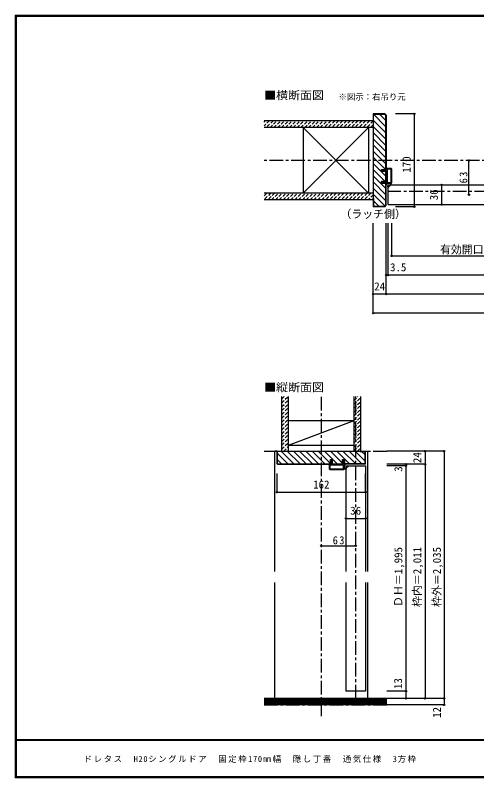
# Model space of a CAD drawing. Units: millimetres at full size, sheet at 1:5. Extents: x -973 to 977, y -718 to 696.
# Drawn here: x -973 to -127, y -701 to 696 of the extents above; entities that cross this region are included whole.
import ezdxf
from ezdxf.enums import TextEntityAlignment as Align

# ---------------------------------------------------------------- set-up
doc = ezdxf.new("R2010")
doc.units = ezdxf.units.MM
doc.header["$LTSCALE"] = 5
doc.header["$PDMODE"] = 32
doc.header["$PDSIZE"] = 2.5
doc.linetypes.add('CHAIN1', pattern=[8, 5, -1, 1, -1])
doc.linetypes.add('DASHED1', pattern=[1.8, 1.2, -0.6])
for name, color, linetype in [('0-0_補助線', 7, 'Continuous'), ('0-1_通り芯', 4, 'CHAIN1'), ('0-3_仕上げ', 2, 'Continuous'), ('0-4_枠', 3, 'Continuous'), ('0-6_扉', 6, 'Continuous'), ('0-A_文字', 3, 'Continuous'), ('0-B_寸法', 7, 'Continuous'), ('0-C_ハッチ', 4, 'DASHED1'), ('F-1_枠', 6, 'Continuous'), ('F-A_文字', 7, 'Continuous')]:
    doc.layers.add(name, color=color, linetype=linetype)
doc.styles.add('ＭＳ ゴシック', font='')
doc.styles.get('ＭＳ ゴシック').set_extended_font_data('MS Gothic')

# ---------------------------------------------------------------- blocks, each defined once
blk = doc.blocks.new('2')
at = {"layer": '0-0_補助線'}
for p, q in [((-9.846, -9.622), (-9.846, 15.078)), ((-8.846, 16.078), (0.354, 16.078)), ((-8.846, 15.878), (0.637, 15.878)), ((-8.446, 14.378), (-8.446, -8.922)), ((-8.146, 14.678), (-1.546, 14.678)), ((-1.246, 14.378), (-1.246, -8.922)), ((0.154, 11.653), (2.154, 11.653)), ((0.154, 11.653), (0.154, -8.497)), ((2.154, 10.953), (2.154, 11.653)), ((3.154, 11.653), (2.512, 10.83)), ((3.154, 11.653), (6.154, 11.653)), ((4.154, 13.753), (4.154, 13.053)), ((5.154, 13.053), (4.512, 13.876)), ((7.154, 13.053), (5.154, 13.053)), ((6.154, 10.953), (6.154, 11.653)), ((7.558, 12.258), (6.516, 10.835)), ((-1.48, -10.622), (-8.846, -10.622)), ((-1.546, -9.222), (-8.146, -9.222)), ((-1.189, -10.85), (-0.732, -12.694)), ((0.354, -12.922), (-0.441, -12.922)), ((0.154, -8.497), (2.154, -8.497)), ((4.154, -9.897), (0.154, -9.897)), ((0.154, -9.897), (0.154, -10.622)), ((0.154, -10.622), (0.645, -12.548)), ((2.154, -7.797), (2.154, -8.497)), ((3.154, -8.497), (2.512, -7.674)), ((3.154, -8.497), (6.154, -8.497)), ((4.154, -10.597), (4.154, -9.897)), ((5.154, -9.897), (4.512, -10.72)), ((7.154, -9.897), (5.154, -9.897)), ((6.154, -7.797), (6.154, -8.497)), ((7.558, -9.101), (6.516, -7.679))]:
    blk.add_line(p, q, dxfattribs=at)
for points in [[(-9.646, 15.078), (-9.646, -9.622), (-9.846, -9.622)], [(4.154, 13.053), (0.154, 13.053), (0.649, 15.723)]]:
    blk.add_lwpolyline(points, dxfattribs=at)
for centre, radius, start, end in [((-8.846, 15.078), 1, 90, 180), ((-8.846, 15.078), 0.8, 90, 180), ((-8.146, 14.378), 0.3, 90, 180), ((-1.546, 14.378), 0.3, 0, 90), ((0.354, 15.778), 0.3, 349.49875, 90), ((2.354, 10.953), 0.2, 180, 322.03043), ((4.354, 13.753), 0.2, 37.96957, 180), ((6.354, 10.953), 0.2, 180, 323.78053), ((7.154, 12.553), 0.5, 323.78053, 90), ((-8.846, -9.622), 1, 180, 270), ((-2.846, -10.72), 6, 179.06153, 259.29815), ((-8.146, -8.922), 0.3, 180, 270), ((-2.846, -10.72), 5.3, 178.93757, 259.29815), ((-1.546, -8.922), 0.3, 270, 0), ((-1.48, -10.922), 0.3, 13.9282, 90), ((-0.441, -12.622), 0.3, 193.9282, 270), ((0.354, -12.622), 0.3, 270, 14.29438), ((2.354, -7.797), 0.2, 37.96957, 180), ((4.354, -10.597), 0.2, 180, 322.03043), ((6.354, -7.797), 0.2, 36.21947, 180), ((7.154, -9.397), 0.5, 270, 36.21947), ((-3.896, -16.272), 0.35, 259.29815, 79.29815)]:
    blk.add_arc(centre, radius, start, end, dxfattribs=at)
blk.add_point((-3.896, -16.622), dxfattribs=at)

msp = doc.modelspace()

# ---------------------------------------------------------------- linework, layer by layer
at = {"layer": '0-1_通り芯'}
for p, q in [((517.653, 430), (-517.347, 430)), ((293.653, 373), (-293.347, 373)), ((-412.347, -588.252), (-412.347, -2.5)), ((-349.347, -555.5), (-349.347, -2.5)), ((-517.347, -102.5), (-292.347, -102.5)), ((-517.347, -567.5), (-292.347, -567.5))]:
    msp.add_line(p, q, dxfattribs=at)
at = {"layer": '0-3_仕上げ'}
for p, q in [((-317.347, 502.5), (-517.347, 502.5)), ((-317.347, 490), (-517.347, 490)), ((-317.347, 370), (-517.347, 370)), ((-317.347, 357.5), (-517.347, 357.5)), ((-484.847, -102.5), (-484.847, -2.5)), ((-472.347, -102.5), (-472.347, -2.5)), ((-352.347, -102.5), (-352.347, -2.5)), ((-339.847, -102.5), (-339.847, -2.5)), ((-292.347, -555.5), (-517.347, -555.5)), ((-292.347, -567.5), (-517.347, -567.5))]:
    msp.add_line(p, q, dxfattribs=at)
at = {"layer": '0-3_仕上げ', "color": 3}
for p, q in [((-445.847, 490), (-445.847, 370)), ((-325.847, 490), (-325.847, 370)), ((-472.347, -46.5), (-352.347, -46.5)), ((-472.347, -91.5), (-352.347, -91.5))]:
    msp.add_line(p, q, dxfattribs=at)
at = {"layer": '0-3_仕上げ', "color": 7}
for p, q in [((-325.847, 370), (-445.847, 490)), ((-445.847, 370), (-325.847, 490)), ((-472.347, -91.5), (-352.347, -46.5)), ((-292.347, -557), (-517.347, -557)), ((-292.347, -558.5), (-517.347, -558.5)), ((-292.347, -560), (-517.347, -560)), ((-292.347, -561.5), (-517.347, -561.5)), ((-292.347, -563), (-517.347, -563)), ((-292.347, -564.5), (-517.347, -564.5)), ((-292.347, -566), (-517.347, -566))]:
    msp.add_line(p, q, dxfattribs=at)
at = {"layer": '0-4_枠'}
for p, q in [((-317.347, 515), (-317.347, 345)), ((-296.175, 515), (-317.347, 515)), ((-296.383, 514.5), (-293.847, 511.964)), ((-296.175, 515), (-293.347, 512.172)), ((-293.847, 413.5), (-293.847, 511.964)), ((-293.347, 512.172), (-293.347, 413.5)), ((-316.847, 500), (-317.347, 500)), ((-293.347, 409.8), (-301.847, 409.8)), ((-293.847, 391.2), (-293.847, 409.8)), ((-293.347, 391.2), (-293.347, 409.8)), ((-301.847, 387.5), (-301.847, 391.2)), ((-293.347, 391.2), (-301.847, 391.2)), ((-293.347, 387.5), (-301.847, 387.5)), ((-293.847, 348.036), (-293.847, 387.5)), ((-293.347, 347.828), (-293.347, 387.5)), ((-316.847, 360), (-317.347, 360)), ((-316.847, 360), (-316.847, 345.5)), ((-296.175, 345), (-317.347, 345)), ((-296.382, 345.5), (-316.847, 345.5)), ((-296.382, 345.5), (-293.847, 348.036)), ((-296.175, 345), (-293.347, 347.828)), ((-493.347, -102.5), (-331.347, -102.5)), ((-492.847, -125.586), (-492.847, -103)), ((-483.347, -103), (-492.847, -103)), ((-483.347, -102.5), (-483.347, -103)), ((-341.347, -103), (-341.347, -102.5)), ((-341.347, -103), (-331.847, -103)), ((-331.847, -125.586), (-331.847, -103)), ((-492.433, -126), (-492.847, -125.586)), ((-395.847, -118), (-392.147, -118)), ((-395.847, -126.5), (-395.847, -118)), ((-392.147, -126.5), (-392.147, -118)), ((-373.547, -126.5), (-373.547, -118)), ((-332.261, -126), (-331.847, -125.586)), ((-492.64, -126.5), (-395.847, -126.5)), ((-492.433, -126), (-395.847, -126)), ((-392.147, -126), (-373.547, -126)), ((-392.147, -126.5), (-373.547, -126.5)), ((-332.261, -126), (-369.847, -126)), ((-332.054, -126.5), (-369.847, -126.5))]:
    msp.add_line(p, q, dxfattribs=at)
at = {"layer": '0-4_枠', "color": 4}
for p, q in [((-493.347, -102.5), (-497.347, -102.5)), ((-497.347, -323.25), (-497.347, -102.5)), ((-331.347, -102.5), (-327.347, -102.5)), ((-327.347, -323.25), (-327.347, -102.5)), ((-497.347, -555.5), (-497.347, -343.25)), ((-327.347, -555.5), (-327.347, -343.25))]:
    msp.add_line(p, q, dxfattribs=at)
at = {"layer": '0-4_枠'}
for points in [[(-316.847, 500), (-316.847, 514.5), (-296.383, 514.5)], [(-301.847, 409.8), (-301.847, 413.5), (-293.347, 413.5)], [(-492.64, -126.5), (-493.347, -125.793), (-493.347, -102.5)], [(-332.054, -126.5), (-331.347, -125.793), (-331.347, -102.5)], [(-373.547, -118), (-369.847, -118), (-369.847, -126.5)]]:
    msp.add_lwpolyline(points, dxfattribs=at)
at = {"layer": '0-6_扉'}
for p, q in [((-289.847, 349), (-289.847, 385)), ((-289.847, 385), (-8.347, 385)), ((-289.847, 349), (-8.347, 349)), ((-367.347, -129.5), (-331.347, -129.5)), ((-367.347, -129.5), (-367.347, -323.25)), ((-331.347, -129.5), (-331.347, -323.25)), ((-367.347, -343.25), (-367.347, -542.5)), ((-331.347, -343.25), (-331.347, -542.5)), ((-331.347, -542.5), (-367.347, -542.5))]:
    msp.add_line(p, q, dxfattribs=at)
at = {"layer": '0-B_寸法', "color": 4}
for p, q in [((-241.925, 515), (-276.447, 515)), ((-241.925, 515), (-241.925, 345)), ((-141.925, 367), (-141.925, 430)), ((-191.925, 385), (-191.925, 349)), ((-241.925, 345), (-276.447, 345)), ((-317.347, 150), (-317.347, 315)), ((-293.347, 185), (-293.347, 315)), ((-289.847, 220), (-289.847, 315)), ((-283.347, 255), (-283.347, 315)), ((-283.347, 255), (256.553, 255)), ((293.653, 220), (-293.347, 220)), ((317.653, 185), (-317.347, 185)), ((317.653, 150), (-317.347, 150)), ((-187.49, -102.5), (-292.347, -102.5)), ((-222.347, -102.5), (-222.347, -555.5)), ((-187.49, -102.5), (-187.49, -567.5)), ((-222.347, -126.5), (-292.347, -126.5)), ((-257.347, -129.5), (-292.347, -129.5)), ((-257.347, -126.5), (-257.347, -555.5)), ((-493.347, -177.922), (-493.347, -143.4)), ((-331.347, -177.922), (-331.347, -143.4)), ((-493.347, -177.922), (-331.347, -177.922)), ((-367.347, -225.882), (-331.347, -225.882)), ((-412.347, -275.882), (-349.347, -275.882)), ((-257.347, -542.5), (-292.347, -542.5)), ((-187.49, -555.5), (-292.347, -555.5)), ((-187.49, -567.5), (-292.347, -567.5))]:
    msp.add_line(p, q, dxfattribs=at)
at = {"layer": '0-B_寸法', "color": 3}
for p, q in [((-395.847, -118), (-392.147, -118)), ((-395.847, -126.5), (-395.847, -118)), ((-392.147, -126.5), (-392.147, -118)), ((-373.547, -126.5), (-373.547, -118)), ((-392.147, -126), (-373.547, -126)), ((-392.147, -126.5), (-373.547, -126.5))]:
    msp.add_line(p, q, dxfattribs=at)
msp.add_lwpolyline([(-373.547, -118), (-369.847, -118), (-369.847, -126.5)], dxfattribs=at)
at = {"layer": '0-B_寸法'}
for p in [(-241.925, 515), (-141.925, 430), (-191.925, 385), (-141.925, 367), (-191.925, 349), (-241.925, 345), (-283.347, 255), (-293.347, 220), (-289.847, 220), (-317.347, 185), (-293.347, 185), (-317.347, 150), (-222.347, -102.5), (-187.49, -102.5), (-257.347, -126.5), (-222.347, -126.5), (-257.347, -129.5), (-493.347, -177.922), (-331.347, -177.922), (-367.347, -225.882), (-331.347, -225.882), (-412.347, -275.882), (-349.347, -275.882), (-257.347, -542.5), (-257.347, -555.5), (-222.347, -555.5), (-187.49, -555.5), (-187.49, -567.5)]:
    msp.add_point(p, dxfattribs=at)
at = {"layer": '0-C_ハッチ', "linetype": 'Continuous'}
for p, q in [((-317.347, 514.98), (-293.847, 491.48)), ((-316.847, 503.167), (-293.847, 480.166)), ((-305.553, 514.5), (-293.847, 502.794)), ((-317.347, 492.353), (-293.847, 468.853)), ((-317.347, 481.039), (-293.847, 457.539)), ((-317.347, 469.725), (-293.847, 446.225)), ((-317.347, 458.412), (-293.847, 434.912)), ((-317.347, 447.098), (-293.847, 423.598)), ((-317.347, 435.784), (-297.363, 415.8)), ((-317.347, 424.47), (-293.847, 400.97)), ((-297.363, 415.8), (-295.063, 413.5)), ((-317.347, 401.843), (-293.847, 378.343)), ((-317.347, 390.529), (-293.847, 367.029)), ((-317.347, 379.216), (-293.847, 355.716)), ((-317.347, 367.902), (-295.664, 346.219)), ((-316.847, 356.088), (-306.259, 345.5)), ((-492.847, -106.98), (-473.827, -126)), ((-485.514, -103), (-462.513, -126)), ((-474.7, -102.5), (-451.2, -126)), ((-463.386, -102.5), (-439.886, -126)), ((-452.073, -102.5), (-428.572, -126)), ((-440.759, -102.5), (-417.259, -126)), ((-429.445, -102.5), (-405.945, -126)), ((-418.131, -102.5), (-398.147, -122.484)), ((-406.818, -102.5), (-383.317, -126)), ((-384.19, -102.5), (-360.69, -126)), ((-372.876, -102.5), (-349.376, -126)), ((-361.563, -102.5), (-338.063, -126)), ((-350.249, -102.5), (-331.847, -120.902)), ((-338.435, -103), (-331.847, -109.588)), ((-492.847, -118.294), (-485.141, -126)), ((-398.147, -122.484), (-395.847, -124.784))]:
    msp.add_line(p, q, dxfattribs=at)
at = {"layer": '0-C_ハッチ'}
for p, q in [((-517.347, 500.168), (-515.015, 502.5)), ((-507.944, 502.5), (-517.347, 493.097)), ((-500.873, 502.5), (-513.373, 490)), ((-506.302, 490), (-493.802, 502.5)), ((-499.231, 490), (-486.731, 502.5)), ((-492.16, 490), (-479.66, 502.5)), ((-485.089, 490), (-472.589, 502.5)), ((-478.018, 490), (-465.518, 502.5)), ((-470.947, 490), (-458.447, 502.5)), ((-463.876, 490), (-451.376, 502.5)), ((-456.805, 490), (-444.305, 502.5)), ((-449.734, 490), (-437.234, 502.5)), ((-442.662, 490), (-430.162, 502.5)), ((-435.591, 490), (-423.091, 502.5)), ((-428.52, 490), (-416.02, 502.5)), ((-421.449, 490), (-408.949, 502.5)), ((-414.378, 490), (-401.878, 502.5)), ((-394.807, 502.5), (-407.307, 490)), ((-387.736, 502.5), (-400.236, 490)), ((-380.665, 502.5), (-393.165, 490)), ((-373.594, 502.5), (-386.094, 490)), ((-366.523, 502.5), (-379.023, 490)), ((-359.452, 502.5), (-371.952, 490)), ((-352.381, 502.5), (-364.881, 490)), ((-345.31, 502.5), (-357.81, 490)), ((-338.239, 502.5), (-350.739, 490)), ((-331.168, 502.5), (-343.668, 490)), ((-324.096, 502.5), (-336.596, 490)), ((-317.347, 502.178), (-329.525, 490)), ((-317.347, 495.107), (-322.454, 490)), ((-517.347, 364.96), (-512.307, 370)), ((-505.236, 370), (-517.347, 357.889)), ((-498.165, 370), (-510.665, 357.5)), ((-503.594, 357.5), (-491.094, 370)), ((-496.523, 357.5), (-484.023, 370)), ((-489.452, 357.5), (-476.952, 370)), ((-482.381, 357.5), (-469.881, 370)), ((-475.31, 357.5), (-462.81, 370)), ((-468.239, 357.5), (-455.739, 370)), ((-461.168, 357.5), (-448.668, 370)), ((-454.096, 357.5), (-441.596, 370)), ((-447.025, 357.5), (-434.525, 370)), ((-439.954, 357.5), (-427.454, 370)), ((-432.883, 357.5), (-420.383, 370)), ((-425.812, 357.5), (-413.312, 370)), ((-418.741, 357.5), (-406.241, 370)), ((-411.67, 357.5), (-399.17, 370)), ((-392.099, 370), (-404.599, 357.5)), ((-385.028, 370), (-397.528, 357.5)), ((-377.957, 370), (-390.457, 357.5)), ((-370.886, 370), (-383.386, 357.5)), ((-363.815, 370), (-376.315, 357.5)), ((-356.744, 370), (-369.244, 357.5)), ((-349.673, 370), (-362.173, 357.5)), ((-342.601, 370), (-355.101, 357.5)), ((-335.53, 370), (-348.03, 357.5)), ((-328.459, 370), (-340.959, 357.5)), ((-321.388, 370), (-333.888, 357.5)), ((-317.347, 366.97), (-326.817, 357.5)), ((-317.347, 359.899), (-319.746, 357.5)), ((-484.847, -14.04), (-473.307, -2.5)), ((-484.847, -6.969), (-480.378, -2.5)), ((-484.847, -21.111), (-472.347, -8.611)), ((-352.347, -9.677), (-345.17, -2.5)), ((-352.347, -2.606), (-352.241, -2.5)), ((-352.347, -16.748), (-339.847, -4.248)), ((-352.347, -23.819), (-339.847, -11.319)), ((-484.847, -28.182), (-472.347, -15.682)), ((-484.847, -35.253), (-472.347, -22.753)), ((-352.347, -30.89), (-339.847, -18.39)), ((-352.347, -37.961), (-339.847, -25.461)), ((-484.847, -42.324), (-472.347, -29.824)), ((-484.847, -49.395), (-472.347, -36.895)), ((-352.347, -45.032), (-339.847, -32.532)), ((-352.347, -52.103), (-339.847, -39.603)), ((-484.847, -56.466), (-472.347, -43.966)), ((-484.847, -63.537), (-472.347, -51.037)), ((-352.347, -59.174), (-339.847, -46.674)), ((-352.347, -66.246), (-339.847, -53.746)), ((-484.847, -70.608), (-472.347, -58.108)), ((-484.847, -77.679), (-472.347, -65.179)), ((-352.347, -73.317), (-339.847, -60.817)), ((-352.347, -80.388), (-339.847, -67.888)), ((-484.847, -84.751), (-472.347, -72.251)), ((-484.847, -91.822), (-472.347, -79.322)), ((-352.347, -87.459), (-339.847, -74.959)), ((-352.347, -94.53), (-339.847, -82.03)), ((-484.847, -98.893), (-472.347, -86.393)), ((-481.311, -102.428), (-472.347, -93.464)), ((-352.347, -101.601), (-339.847, -89.101)), ((-346.175, -102.5), (-339.847, -96.172)), ((-474.312, -102.5), (-472.347, -100.535))]:
    msp.add_line(p, q, dxfattribs=at)
at = {"layer": '0-C_ハッチ', "linetype": 'Continuous'}
for points in [[(-317.347, 413.157), (-297.69, 393.5), (-295.571, 391.381)], [(-395.504, -102.5), (-375.847, -122.157), (-373.728, -124.276)]]:
    msp.add_lwpolyline(points, dxfattribs=at)
at = {"layer": 'F-1_枠'}
for p, q in [((-973.347, 695.833), (-973.347, -700.833)), ((-973.347, 695.833), (976.653, 695.833)), ((-973.347, 695), (976.653, 695)), ((-973.347, 694.167), (976.653, 694.167)), ((-972.514, 695.833), (-972.514, -700.833)), ((-971.68, 695.833), (-971.68, -700.833)), ((976.653, -631.667), (-973.347, -631.667)), ((976.653, -632.5), (-973.347, -632.5)), ((976.653, -699.167), (-973.347, -699.167)), ((976.653, -700), (-973.347, -700)), ((976.653, -700.833), (-973.347, -700.833))]:
    msp.add_line(p, q, dxfattribs=at)

# ---------------------------------------------------------------- block references
at = {"layer": '0-0_補助線', "xscale": -1}
msp.add_blockref('2', (-293.193, 398.922), dxfattribs=at)
at = {"layer": '0-B_寸法', "rotation": 90}
msp.add_blockref('2', (-381.269, -126.654), dxfattribs=at)

# ---------------------------------------------------------------- texts
at = {"layer": '0-A_文字', "color": 7, "style": 'ＭＳ ゴシック', "width": 1.1}
for s, p in [('■横断面図', (-517.347, 537.5)), ('■縦断面図', (-517.347, 2.5))]:
    msp.add_text(s, height=14.66, dxfattribs=at).set_placement(p, align=Align.BOTTOM_LEFT)
at = {"layer": '0-A_文字', "color": 7, "style": 'ＭＳ ゴシック'}
for s, height, p in [('※図示：右吊り元', 11, (-380.91, 537.5)), ('（ラッチ側）', 14.66, (-377.347, 320))]:
    msp.add_text(s, height=height, dxfattribs=at).set_placement(p, align=Align.BOTTOM_LEFT)
at = {"layer": '0-B_寸法', "style": 'ＭＳ ゴシック'}
for s, p in [('170', (-244.425, 407.5)), ('36', (-194.425, 357)), ('24', (-224.847, -124.5)), ('3', (-259.51, -140.385)), ('枠内＝2,011', (-224.847, -388)), ('ＤＨ＝1,995', (-259.527, -388)), ('枠外＝2,035', (-188.833, -388)), ('13', (-260.056, -538.245)), ('12', (-188.876, -591.168))]:
    msp.add_text(s, height=14.66, rotation=90, dxfattribs=at).set_placement(p, align=Align.BOTTOM_LEFT)
for s, p in [('有効開口寸法＝753（683）<663>［640］', (-194.847, 255)), ('3.5', (-286.444, 222.5)), ('24', (-315.347, 187.5)), ('162', (-427.347, -175.422)), ('36', (-359.347, -223.382))]:
    msp.add_text(s, height=14.66, dxfattribs=at).set_placement(p, align=Align.BOTTOM_LEFT)
at = {"layer": '0-B_寸法', "insert": (-144.425, 387.875), "char_height": 14.66, "attachment_point": 7, "rotation": 90, "style": 'ＭＳ ゴシック'}
msp.add_mtext('\\T1.27;\\W0.95;63', dxfattribs=at)
at = {"layer": '0-B_寸法', "insert": (-391.472, -273.382), "char_height": 14.66, "attachment_point": 7, "style": 'ＭＳ ゴシック'}
msp.add_mtext('\\T1.27;\\W0.95;63', dxfattribs=at)
at = {"layer": 'F-A_文字', "insert": (-847.938, -673.333), "char_height": 11, "attachment_point": 7, "style": 'ＭＳ ゴシック'}
msp.add_mtext('\\T1.19;ドレタス\u3000H20シングルドア\u3000固定枠170㎜幅\u3000隠し丁番\u3000通気仕様\u30003方枠', dxfattribs=at)

doc.saveas('drawing.dxf')
